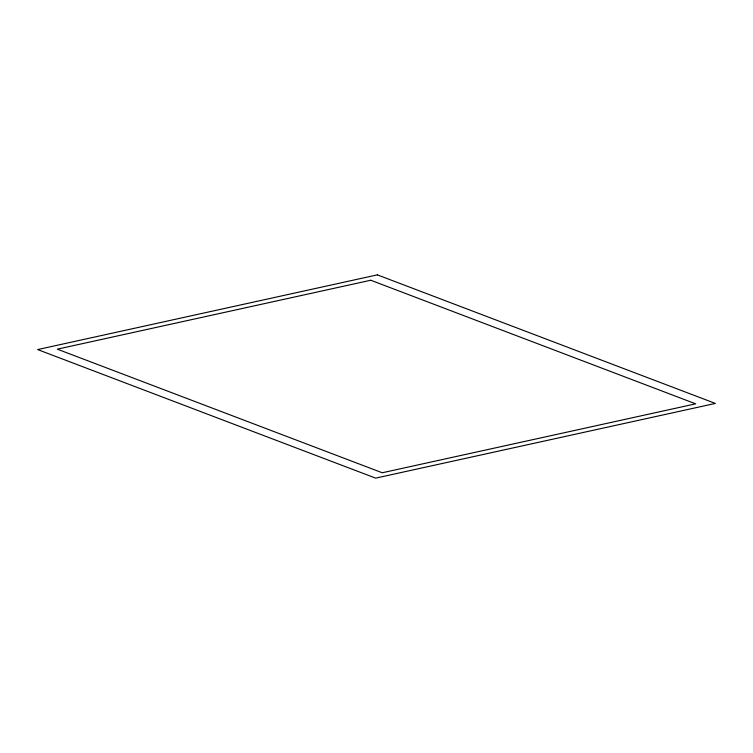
<?xml version="1.0" encoding="UTF-8"?>
<svg xmlns="http://www.w3.org/2000/svg" width="753" height="753" viewBox="0 0 753 753"><rect width="100%" height="100%" fill="white"/><g stroke="black" fill="none" stroke-linecap="round" stroke-linejoin="round"><path stroke-width="1.13" d="M377.357 274.864L37.65 349.571L375.643 478.136L715.35 403.429L377.357 274.864M370.749 280.238L57.322 349.166L382.251 472.762L695.678 403.834L370.749 280.238"/></g></svg>
